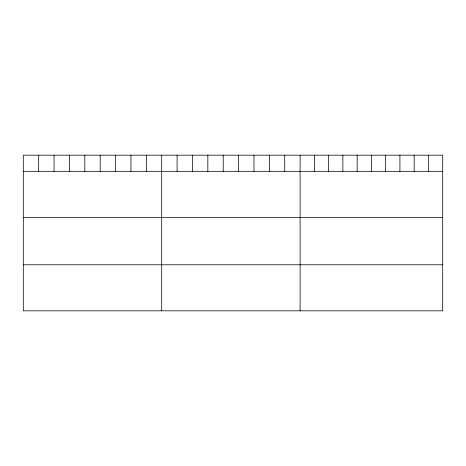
<?xml version="1.0" encoding="UTF-8"?>
<svg xmlns="http://www.w3.org/2000/svg" width="466" height="466" viewBox="0 0 466 466"><rect width="100%" height="100%" fill="white"/><g stroke="black" fill="none" stroke-linecap="round" stroke-linejoin="round"><path stroke-width="0.7" d="M442.7 171.319L442.7 310.822L23.3 310.822L23.3 155.178L442.7 155.178L442.7 171.319L23.3 171.319M23.3 217.354L442.7 217.354M23.3 264.787L442.7 264.787M428.44 155.178L428.44 171.319M414.181 155.178L414.181 171.319M399.921 155.178L399.921 171.319M385.662 155.178L385.662 171.319M371.402 155.178L371.402 171.319M357.142 155.178L357.142 171.319M342.883 155.178L342.883 171.319M328.623 155.178L328.623 171.319M314.364 155.178L314.364 171.319M300.104 155.178L300.104 310.822M284.726 155.178L284.726 171.319M269.348 155.178L269.348 171.319M253.97 155.178L253.97 171.319M238.592 155.178L238.592 171.319M223.214 155.178L223.214 171.319M207.836 155.178L207.836 171.319M192.458 155.178L192.458 171.319M177.08 155.178L177.08 171.319M161.702 155.178L161.702 310.822M146.324 155.178L146.324 171.319M130.946 155.178L130.946 171.319M115.568 155.178L115.568 171.319M100.19 155.178L100.19 171.319M84.812 155.178L84.812 171.319M69.434 155.178L69.434 171.319M54.056 155.178L54.056 171.319M38.678 155.178L38.678 171.319"/></g></svg>
